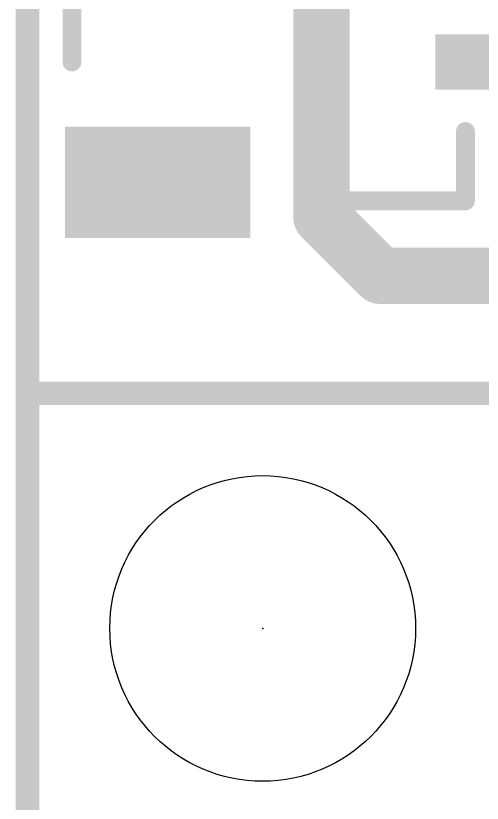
# Model space of a CAD drawing. Extents: x -29 to 78, y -12 to 55.
# Drawn here: x -0.13 to 4.91, y 0.65 to 9.16 of the extents above; entities that cross this region are included whole.
import ezdxf

# ---------------------------------------------------------------- set-up
doc = ezdxf.new("R2010")
doc.units = 0
for name, color, linetype in [('1', 12, 'CONTINUOUS'), ('16', 132, 'CONTINUOUS'), ('20', 31, 'CONTINUOUS'), ('21', 41, 'CONTINUOUS'), ('22', 40, 'CONTINUOUS'), ('23', 53, 'CONTINUOUS')]:
    doc.layers.add(name, color=color, linetype=linetype)

# ---------------------------------------------------------------- blocks, each defined once
blk = doc.blocks.new('RECT')
blk.add_solid([(-0.5, -0.5), (0.5, -0.5), (-0.5, 0.5), (0.5, 0.5)])

msp = doc.modelspace()

# ---------------------------------------------------------------- linework, layer by layer
at = {"layer": '1'}
for points, const_width in [([(0, 0), (0, 54.61)], 0.254), ([(3.175, 10.668), (3.175, 6.985)], 0.6096), ([(3.175, 6.985), (3.81, 6.35)], 0.6096), ([(8.89, 6.35), (3.81, 6.35)], 0.6096)]:
    msp.add_lwpolyline(points, dxfattribs=dict(at, const_width=const_width))
at = {"layer": '1', "const_width": 0.3048}
for points in [[(3.2828, 7.0928, 1), (3.0672, 6.8772)], [(3.0226, 6.985, 1), (3.3274, 6.985)], [(3.81, 6.5024, 1), (3.81, 6.1976)], [(3.7022, 6.2422, 1), (3.9178, 6.4578)]]:
    msp.add_lwpolyline(points, format="xyb", dxfattribs=at)
at = {"layer": '16', "const_width": 0.254}
msp.add_lwpolyline([(0, 0), (0, 54.61)], dxfattribs=at)
at = {"layer": '20', "const_width": 0.2032}
msp.add_lwpolyline([(0, 54.61), (0, 0)], dxfattribs=at)
at = {"layer": '20'}
msp.add_circle((2.54, 2.54), 1.651, dxfattribs=at)
at = {"layer": '21'}
for points, const_width in [([(0.4801, 11.6592), (0.4801, 8.6592)], 0.2032), ([(4.7301, 7.9092), (4.7301, 7.1592)], 0.2032), ([(4.7301, 7.1592), (3.0801, 7.1592)], 0.2032), ([(8.89, 5.08), (0, 5.08)], 0.254)]:
    msp.add_lwpolyline(points, dxfattribs=dict(at, const_width=const_width))
for points, const_width in [([(0.4293, 8.6592, 1), (0.5309, 8.6592)], 0.1016), ([(4.7809, 7.9092, 1), (4.6793, 7.9092)], 0.1016), ([(3.0801, 7.21, 1), (3.0801, 7.1084)], 0.1016), ([(4.7301, 7.1084, 1), (4.7301, 7.21)], 0.1016), ([(4.6793, 7.1592, 1), (4.7809, 7.1592)], 0.1016), ([(0, 5.1435, 1), (0, 5.0165)], 0.127)]:
    msp.add_lwpolyline(points, format="xyb", dxfattribs=dict(at, const_width=const_width))
at = {"layer": '22', "const_width": 0.254}
msp.add_lwpolyline([(8.89, 5.08), (0, 5.08)], dxfattribs=at)
at = {"layer": '22', "const_width": 0.127}
msp.add_lwpolyline([(0, 5.1435, 1), (0, 5.0165)], format="xyb", dxfattribs=at)
at = {"layer": '23'}
msp.add_point((2.54, 2.54), dxfattribs=at)

# ---------------------------------------------------------------- block references
at = {"layer": '1', "rotation": 270}
for p, xscale, yscale in [((5.0801, 8.6592), 0.6, 1.35), ((1.4051, 7.3592), 1.2, 2)]:
    msp.add_blockref('RECT', p, dxfattribs=dict(at, xscale=xscale, yscale=yscale))

doc.saveas('drawing.dxf')
